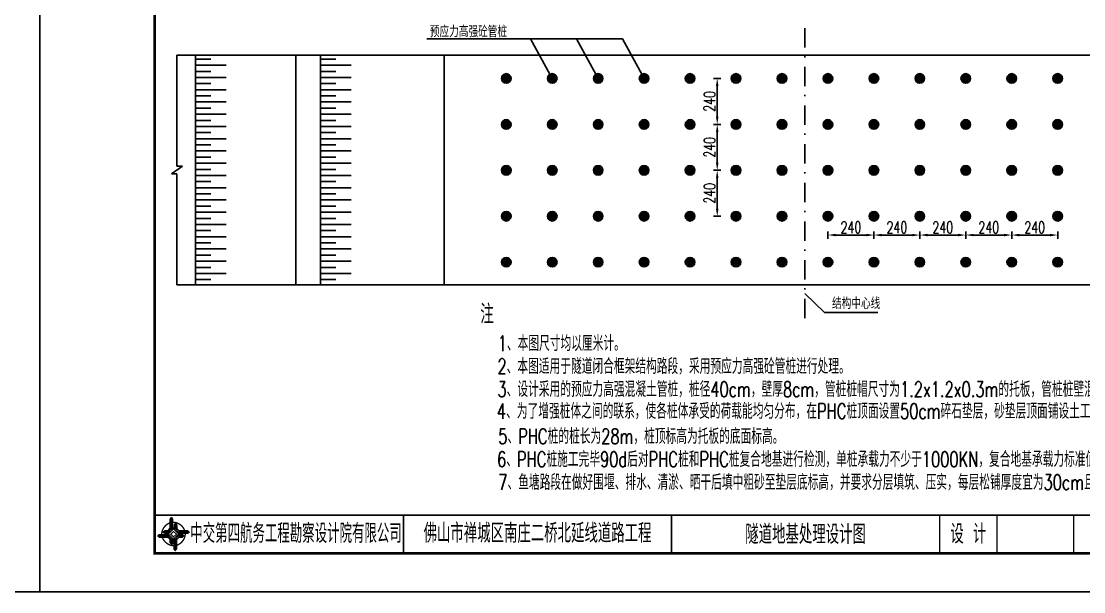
# Model space of a CAD drawing. Extents: x 216 to 1896, y 86 to 483.
# Drawn here: x 1471.2 to 1748.6, y 185.8 to 334.9 of the extents above; entities that cross this region are included whole.
import ezdxf
from ezdxf.enums import TextEntityAlignment as Align

# ---------------------------------------------------------------- set-up
doc = ezdxf.new("R2010")
doc.units = 0
doc.header["$LTSCALE"] = 5
doc.header["$MEASUREMENT"] = 0
doc.header["$PDMODE"] = 32
doc.header["$PDSIZE"] = 0.3
for name, pattern in [('DASHDOT', [1, 0.5, -0.25, 0, -0.25]), ('HIDDEN', [0.375, 0.25, -0.125]), ('RICAD_LTYPE1', [0])]:
    doc.linetypes.add(name, pattern=pattern)
doc.layers.get('0').update_dxf_attribs({"linetype": 'CONTINUOUS'})
doc.layers.get('DEFPOINTS').update_dxf_attribs({"linetype": 'RICAD_LTYPE1'})
for name, color, linetype in [('2', 2, 'HIDDEN'), ('图框', 7, 'CONTINUOUS'), ('尺寸标注', 4, 'CONTINUOUS'), ('文字', 7, 'CONTINUOUS'), ('次轮廓', 7, 'CONTINUOUS'), ('示坡线', 100, 'CONTINUOUS'), ('页码', 3, 'CONTINUOUS')]:
    doc.layers.add(name, color=color, linetype=linetype)
doc.styles.get("Standard").update_dxf_attribs({"font": 'simplex1.shx', "width": 0.7, "bigfont": 'hztxt.shx'})
doc.dimstyles.new('比例1：200', dxfattribs={"dimtxt": 3, "dimasz": 2, "dimexe": 1, "dimexo": 1, "dimgap": 0.5, "dimtad": 1, "dimlfac": 20, "dimzin": 13, "dimdsep": 46, "dimtxsty": 'Standard', "dimcen": -0.09, "dimclrd": 256, "dimclre": 256, "dimclrt": 7, "dimaunit": 1, "dimadec": 0, "dimazin": 0, "dimtfac": 0.0005, "dimtix": 1, "dimtmove": 2, "dimatfit": 3, "dimfxl": 0, "dimtolj": 1, "dimtzin": 13, "dimarcsym": 0})

# ---------------------------------------------------------------- blocks, each defined once
blk = doc.blocks.new('series')
at = {"width": 0.75}
for tag, height, p in [('页码', 4, (-35, -19)), ('图名', 5, (-220, -282)), ('图号', 5, (-20, -282))]:
    blk.add_attdef(tag, text='', height=height, dxfattribs=at).set_placement(p, align=Align.MIDDLE_CENTER)
blk = doc.blocks.new('tb')
at = {"lineweight": -3}
h = blk.add_hatch(color=256, dxfattribs=at)
h.paths.add_polyline_path([(-1.23, -0.13), (-3.78, -0.14), (-4.14, -0.41), (-1.4, -0.44), (-0.56, -1.24), (-0.54, -2.62), (-0.27, -2.2), (-0.26, -1.06)])
h.paths.add_polyline_path([(0.13, -1.08), (0.14, -3.86), (0.41, -4.26), (0.44, -1.24), (1.25, -0.43), (2.66, -0.43), (2.26, -0.16), (1.07, -0.15)])
h.paths.add_polyline_path([(1.08, 0.3), (3.62, 0.3), (4.02, 0.56), (1.25, 0.57), (0.43, 1.39), (0.43, 2.8), (0.16, 2.41), (0.15, 1.24)])
h.paths.add_polyline_path([(-0.28, 1.21), (-0.28, 3.99), (-0.56, 4.39), (-0.57, 1.41), (-1.38, 0.6), (-2.74, 0.56), (-2.33, 0.3), (-1.2, 0.29)])
for p, q in [((-0.56, 4.39), (-0.57, 1.41)), ((0.43, 2.8), (0.43, 1.39)), ((-1.38, 0.6), (-2.74, 0.56)), ((-0.57, 1.41), (-1.38, 0.6)), ((0.43, 1.39), (1.25, 0.57)), ((1.25, 0.57), (4.02, 0.56)), ((-4.14, -0.41), (-1.4, -0.44)), ((-1.4, -0.44), (-0.56, -1.24)), ((-0.56, -1.24), (-0.54, -2.62)), ((0.41, -4.26), (0.44, -1.24)), ((0.44, -1.24), (1.25, -0.43)), ((1.25, -0.43), (2.66, -0.43))]:
    blk.add_line(p, q, dxfattribs=at)
at = {"lineweight": -3, "const_width": 0.35, "flags": 128}
for points in [[(-0.9, 3.02, 0.324167), (-3.16, -0.14)], [(2.88, 0.92, 0.324403), (-0.24, 3.15)], [(0.75, -2.86, 0.325418), (3.02, 0.26)], [(-2.98, -0.76, 0.322976), (0.14, -2.98)]]:
    blk.add_lwpolyline(points, format="xyb", dxfattribs=at)
at = {"lineweight": -3, "flags": 128}
for points in [[(-0.9, 3.99), (-0.9, 1.58), (-1.53, 0.91), (-2.34, 0.91), (-2.74, 0.56), (-2.33, 0.3), (-1.2, 0.29), (-0.28, 1.21), (-0.28, 3.99), (-0.56, 4.39)], [(3.62, 0.92), (1.43, 0.92), (0.77, 1.54), (0.77, 2.38), (0.43, 2.8), (0.16, 2.41), (0.15, 1.24), (1.08, 0.3), (3.62, 0.3), (4.02, 0.56)], [(-0.04, 0.77), (0.68, 0.04), (-0.04, -0.69), (-0.77, 0.05)], [(-3.73, -0.76), (-1.54, -0.76), (-0.89, -1.39), (-0.89, -2.21), (-0.54, -2.62), (-0.27, -2.2), (-0.26, -1.06), (-1.23, -0.13), (-3.78, -0.14), (-4.14, -0.41)], [(0.75, -3.85), (0.75, -1.43), (1.4, -0.78), (2.26, -0.78), (2.66, -0.43), (2.26, -0.16), (1.07, -0.15), (0.13, -1.08), (0.14, -3.86), (0.41, -4.26)]]:
    blk.add_lwpolyline(points, close=True, dxfattribs=at)
blk = doc.blocks.new('*D94')
at = {"layer": 'DEFPOINTS', "color": 0}
for p in [(1717.83, 280.93), (1729.83, 280.93), (1729.83, 279.02)]:
    blk.add_point(p, dxfattribs=at)
at = {"layer": '尺寸标注', "lineweight": -2}
for p, q in [((1717.83, 279.93), (1717.83, 278.02)), ((1719.83, 279.02), (1727.83, 279.02)), ((1729.83, 279.93), (1729.83, 278.02))]:
    blk.add_line(p, q, dxfattribs=at)
at = {"layer": '尺寸标注'}
for points in [[(1719.83, 279.35), (1719.83, 278.69), (1717.83, 279.02)], [(1727.83, 279.35), (1727.83, 278.69), (1729.83, 279.02)]]:
    blk.add_solid(points, dxfattribs=at)
at = {"layer": '尺寸标注', "color": 7, "insert": (1723.83, 281.02), "char_height": 3, "attachment_point": 5}
blk.add_mtext('\\A1;240', dxfattribs=at)
blk = doc.blocks.new('*D95')
at = {"layer": 'DEFPOINTS', "color": 0}
for p in [(1729.83, 280.93), (1741.83, 280.93), (1741.83, 279.02)]:
    blk.add_point(p, dxfattribs=at)
at = {"layer": '尺寸标注', "lineweight": -2}
for p, q in [((1729.83, 279.93), (1729.83, 278.02)), ((1731.83, 279.02), (1739.83, 279.02)), ((1741.83, 279.93), (1741.83, 278.02))]:
    blk.add_line(p, q, dxfattribs=at)
at = {"layer": '尺寸标注'}
for points in [[(1731.83, 279.35), (1731.83, 278.69), (1729.83, 279.02)], [(1739.83, 279.35), (1739.83, 278.69), (1741.83, 279.02)]]:
    blk.add_solid(points, dxfattribs=at)
at = {"layer": '尺寸标注', "color": 7, "insert": (1735.83, 281.02), "char_height": 3, "attachment_point": 5}
blk.add_mtext('\\A1;240', dxfattribs=at)
blk = doc.blocks.new('*D96')
at = {"layer": 'DEFPOINTS', "color": 0}
for p in [(1681.83, 280.93), (1693.83, 280.93), (1693.83, 279.02)]:
    blk.add_point(p, dxfattribs=at)
at = {"layer": '尺寸标注', "lineweight": -2}
for p, q in [((1681.83, 279.93), (1681.83, 278.02)), ((1683.83, 279.02), (1691.83, 279.02)), ((1693.83, 279.93), (1693.83, 278.02))]:
    blk.add_line(p, q, dxfattribs=at)
at = {"layer": '尺寸标注'}
for points in [[(1683.83, 279.35), (1683.83, 278.69), (1681.83, 279.02)], [(1691.83, 279.35), (1691.83, 278.69), (1693.83, 279.02)]]:
    blk.add_solid(points, dxfattribs=at)
at = {"layer": '尺寸标注', "color": 7, "insert": (1687.83, 281.02), "char_height": 3, "attachment_point": 5}
blk.add_mtext('\\A1;240', dxfattribs=at)
blk = doc.blocks.new('*D97')
at = {"layer": 'DEFPOINTS', "color": 0}
for p in [(1693.83, 280.93), (1705.83, 280.93), (1705.83, 279.02)]:
    blk.add_point(p, dxfattribs=at)
at = {"layer": '尺寸标注', "lineweight": -2}
for p, q in [((1693.83, 279.93), (1693.83, 278.02)), ((1695.83, 279.02), (1703.83, 279.02)), ((1705.83, 279.93), (1705.83, 278.02))]:
    blk.add_line(p, q, dxfattribs=at)
at = {"layer": '尺寸标注'}
for points in [[(1695.83, 279.35), (1695.83, 278.69), (1693.83, 279.02)], [(1703.83, 279.35), (1703.83, 278.69), (1705.83, 279.02)]]:
    blk.add_solid(points, dxfattribs=at)
at = {"layer": '尺寸标注', "color": 7, "insert": (1699.83, 281.02), "char_height": 3, "attachment_point": 5}
blk.add_mtext('\\A1;240', dxfattribs=at)
blk = doc.blocks.new('*D93')
at = {"layer": 'DEFPOINTS', "color": 0}
for p in [(1705.83, 280.93), (1717.83, 280.93), (1717.83, 279.02)]:
    blk.add_point(p, dxfattribs=at)
at = {"layer": '尺寸标注', "lineweight": -2}
for p, q in [((1705.83, 279.93), (1705.83, 278.02)), ((1707.83, 279.02), (1715.83, 279.02)), ((1717.83, 279.93), (1717.83, 278.02))]:
    blk.add_line(p, q, dxfattribs=at)
at = {"layer": '尺寸标注'}
for points in [[(1707.83, 279.35), (1707.83, 278.69), (1705.83, 279.02)], [(1715.83, 279.35), (1715.83, 278.69), (1717.83, 279.02)]]:
    blk.add_solid(points, dxfattribs=at)
at = {"layer": '尺寸标注', "color": 7, "insert": (1711.83, 281.02), "char_height": 3, "attachment_point": 5}
blk.add_mtext('\\A1;240', dxfattribs=at)
blk = doc.blocks.new('*D98')
at = {"layer": 'DEFPOINTS', "color": 0}
for p in [(1654.83, 319.93), (1652.92, 307.93), (1654.83, 307.93)]:
    blk.add_point(p, dxfattribs=at)
at = {"layer": '尺寸标注', "lineweight": -2}
for p, q in [((1653.83, 319.93), (1651.92, 319.93)), ((1652.92, 317.93), (1652.92, 309.93)), ((1653.83, 307.93), (1651.92, 307.93))]:
    blk.add_line(p, q, dxfattribs=at)
at = {"layer": '尺寸标注'}
for points in [[(1652.58, 317.93), (1653.25, 317.93), (1652.92, 319.93)], [(1652.58, 309.93), (1653.25, 309.93), (1652.92, 307.93)]]:
    blk.add_solid(points, dxfattribs=at)
at = {"layer": '尺寸标注', "color": 7, "insert": (1650.92, 313.93), "char_height": 3, "attachment_point": 5, "rotation": 90}
blk.add_mtext('\\A1;240', dxfattribs=at)
blk = doc.blocks.new('*D99')
at = {"layer": 'DEFPOINTS', "color": 0}
for p in [(1654.83, 307.93), (1652.92, 295.93), (1654.83, 295.93)]:
    blk.add_point(p, dxfattribs=at)
at = {"layer": '尺寸标注', "lineweight": -2}
for p, q in [((1653.83, 307.93), (1651.92, 307.93)), ((1652.92, 305.93), (1652.92, 297.93)), ((1653.83, 295.93), (1651.92, 295.93))]:
    blk.add_line(p, q, dxfattribs=at)
at = {"layer": '尺寸标注'}
for points in [[(1652.58, 305.93), (1653.25, 305.93), (1652.92, 307.93)], [(1652.58, 297.93), (1653.25, 297.93), (1652.92, 295.93)]]:
    blk.add_solid(points, dxfattribs=at)
at = {"layer": '尺寸标注', "color": 7, "insert": (1650.92, 301.93), "char_height": 3, "attachment_point": 5, "rotation": 90}
blk.add_mtext('\\A1;240', dxfattribs=at)
blk = doc.blocks.new('*D100')
at = {"layer": 'DEFPOINTS', "color": 0}
for p in [(1654.83, 295.93), (1652.92, 283.93), (1654.83, 283.93)]:
    blk.add_point(p, dxfattribs=at)
at = {"layer": '尺寸标注', "lineweight": -2}
for p, q in [((1653.83, 295.93), (1651.92, 295.93)), ((1652.92, 293.93), (1652.92, 285.93)), ((1653.83, 283.93), (1651.92, 283.93))]:
    blk.add_line(p, q, dxfattribs=at)
at = {"layer": '尺寸标注'}
for points in [[(1652.58, 293.93), (1653.25, 293.93), (1652.92, 295.93)], [(1652.58, 285.93), (1653.25, 285.93), (1652.92, 283.93)]]:
    blk.add_solid(points, dxfattribs=at)
at = {"layer": '尺寸标注', "color": 7, "insert": (1650.92, 289.93), "char_height": 3, "attachment_point": 5, "rotation": 90}
blk.add_mtext('\\A1;240', dxfattribs=at)

msp = doc.modelspace()

# ---------------------------------------------------------------- hatches: boundary and pattern name
at = {"layer": '尺寸标注'}
h = msp.add_hatch(color=1, dxfattribs=at)
edge = h.paths.add_edge_path()
edge.add_arc((1597.82572, 319.93095), 1.25, 0, 360)
h = msp.add_hatch(color=1, dxfattribs=at)
edge = h.paths.add_edge_path()
edge.add_arc((1609.82572, 319.93095), 1.25, 0, 360)
h = msp.add_hatch(color=1, dxfattribs=at)
edge = h.paths.add_edge_path()
edge.add_arc((1621.82571, 319.93095), 1.25, 0, 360)
h = msp.add_hatch(color=1, dxfattribs=at)
edge = h.paths.add_edge_path()
edge.add_arc((1633.82571, 319.93095), 1.25, 0, 360)
h = msp.add_hatch(color=1, dxfattribs=at)
edge = h.paths.add_edge_path()
edge.add_arc((1645.8257, 319.93095), 1.25, 0, 360)
h = msp.add_hatch(color=1, dxfattribs=at)
edge = h.paths.add_edge_path()
edge.add_arc((1657.8257, 319.93095), 1.25, 0, 360)
h = msp.add_hatch(color=1, dxfattribs=at)
edge = h.paths.add_edge_path()
edge.add_arc((1669.8257, 319.93095), 1.25, 0, 360)
h = msp.add_hatch(color=1, dxfattribs=at)
edge = h.paths.add_edge_path()
edge.add_arc((1681.82569, 319.93095), 1.25, 0, 360)
h = msp.add_hatch(color=1, dxfattribs=at)
edge = h.paths.add_edge_path()
edge.add_arc((1693.82738, 319.93095), 1.25, 0, 360)
h = msp.add_hatch(color=1, dxfattribs=at)
edge = h.paths.add_edge_path()
edge.add_arc((1705.82737, 319.93095), 1.25, 0, 360)
h = msp.add_hatch(color=1, dxfattribs=at)
edge = h.paths.add_edge_path()
edge.add_arc((1717.82737, 319.93095), 1.25, 0, 360)
h = msp.add_hatch(color=1, dxfattribs=at)
edge = h.paths.add_edge_path()
edge.add_arc((1729.82737, 319.93095), 1.25, 0, 360)
h = msp.add_hatch(color=1, dxfattribs=at)
edge = h.paths.add_edge_path()
edge.add_arc((1741.82736, 319.93095), 1.25, 0, 360)
h = msp.add_hatch(color=1, dxfattribs=at)
edge = h.paths.add_edge_path()
edge.add_arc((1597.82572, 307.93095), 1.25, 0, 360)
h = msp.add_hatch(color=1, dxfattribs=at)
edge = h.paths.add_edge_path()
edge.add_arc((1609.82572, 307.93095), 1.25, 0, 360)
h = msp.add_hatch(color=1, dxfattribs=at)
edge = h.paths.add_edge_path()
edge.add_arc((1621.82571, 307.93095), 1.25, 0, 360)
h = msp.add_hatch(color=1, dxfattribs=at)
edge = h.paths.add_edge_path()
edge.add_arc((1633.82571, 307.93095), 1.25, 0, 360)
h = msp.add_hatch(color=1, dxfattribs=at)
edge = h.paths.add_edge_path()
edge.add_arc((1645.8257, 307.93095), 1.25, 0, 360)
h = msp.add_hatch(color=1, dxfattribs=at)
edge = h.paths.add_edge_path()
edge.add_arc((1657.8257, 307.93095), 1.25, 0, 360)
h = msp.add_hatch(color=1, dxfattribs=at)
edge = h.paths.add_edge_path()
edge.add_arc((1669.8257, 307.93095), 1.25, 0, 360)
h = msp.add_hatch(color=1, dxfattribs=at)
edge = h.paths.add_edge_path()
edge.add_arc((1681.82569, 307.93095), 1.25, 0, 360)
h = msp.add_hatch(color=1, dxfattribs=at)
edge = h.paths.add_edge_path()
edge.add_arc((1693.82738, 307.93095), 1.25, 0, 360)
h = msp.add_hatch(color=1, dxfattribs=at)
edge = h.paths.add_edge_path()
edge.add_arc((1705.82737, 307.93095), 1.25, 0, 360)
h = msp.add_hatch(color=1, dxfattribs=at)
edge = h.paths.add_edge_path()
edge.add_arc((1717.82737, 307.93095), 1.25, 0, 360)
h = msp.add_hatch(color=1, dxfattribs=at)
edge = h.paths.add_edge_path()
edge.add_arc((1729.82737, 307.93095), 1.25, 0, 360)
h = msp.add_hatch(color=1, dxfattribs=at)
edge = h.paths.add_edge_path()
edge.add_arc((1741.82736, 307.93095), 1.25, 0, 360)
h = msp.add_hatch(color=1, dxfattribs=at)
edge = h.paths.add_edge_path()
edge.add_arc((1597.82572, 295.93095), 1.25, 0, 360)
h = msp.add_hatch(color=1, dxfattribs=at)
edge = h.paths.add_edge_path()
edge.add_arc((1609.82572, 295.93095), 1.25, 0, 360)
h = msp.add_hatch(color=1, dxfattribs=at)
edge = h.paths.add_edge_path()
edge.add_arc((1621.82571, 295.93095), 1.25, 0, 360)
h = msp.add_hatch(color=1, dxfattribs=at)
edge = h.paths.add_edge_path()
edge.add_arc((1633.82571, 295.93095), 1.25, 0, 360)
h = msp.add_hatch(color=1, dxfattribs=at)
edge = h.paths.add_edge_path()
edge.add_arc((1645.8257, 295.93095), 1.25, 0, 360)
h = msp.add_hatch(color=1, dxfattribs=at)
edge = h.paths.add_edge_path()
edge.add_arc((1657.8257, 295.93095), 1.25, 0, 360)
h = msp.add_hatch(color=1, dxfattribs=at)
edge = h.paths.add_edge_path()
edge.add_arc((1669.8257, 295.93095), 1.25, 0, 360)
h = msp.add_hatch(color=1, dxfattribs=at)
edge = h.paths.add_edge_path()
edge.add_arc((1681.82569, 295.93095), 1.25, 0, 360)
h = msp.add_hatch(color=1, dxfattribs=at)
edge = h.paths.add_edge_path()
edge.add_arc((1693.82738, 295.93095), 1.25, 0, 360)
h = msp.add_hatch(color=1, dxfattribs=at)
edge = h.paths.add_edge_path()
edge.add_arc((1705.82737, 295.93095), 1.25, 0, 360)
h = msp.add_hatch(color=1, dxfattribs=at)
edge = h.paths.add_edge_path()
edge.add_arc((1717.82737, 295.93095), 1.25, 0, 360)
h = msp.add_hatch(color=1, dxfattribs=at)
edge = h.paths.add_edge_path()
edge.add_arc((1729.82737, 295.93095), 1.25, 0, 360)
h = msp.add_hatch(color=1, dxfattribs=at)
edge = h.paths.add_edge_path()
edge.add_arc((1741.82736, 295.93095), 1.25, 0, 360)
h = msp.add_hatch(color=1, dxfattribs=at)
edge = h.paths.add_edge_path()
edge.add_arc((1597.82572, 283.93095), 1.25, 0, 360)
h = msp.add_hatch(color=1, dxfattribs=at)
edge = h.paths.add_edge_path()
edge.add_arc((1609.82572, 283.93095), 1.25, 0, 360)
h = msp.add_hatch(color=1, dxfattribs=at)
edge = h.paths.add_edge_path()
edge.add_arc((1621.82571, 283.93095), 1.25, 0, 360)
h = msp.add_hatch(color=1, dxfattribs=at)
edge = h.paths.add_edge_path()
edge.add_arc((1633.82571, 283.93095), 1.25, 0, 360)
h = msp.add_hatch(color=1, dxfattribs=at)
edge = h.paths.add_edge_path()
edge.add_arc((1645.8257, 283.93095), 1.25, 0, 360)
h = msp.add_hatch(color=1, dxfattribs=at)
edge = h.paths.add_edge_path()
edge.add_arc((1657.8257, 283.93095), 1.25, 0, 360)
h = msp.add_hatch(color=1, dxfattribs=at)
edge = h.paths.add_edge_path()
edge.add_arc((1669.8257, 283.93095), 1.25, 0, 360)
h = msp.add_hatch(color=1, dxfattribs=at)
edge = h.paths.add_edge_path()
edge.add_arc((1681.82569, 283.93095), 1.25, 0, 360)
h = msp.add_hatch(color=1, dxfattribs=at)
edge = h.paths.add_edge_path()
edge.add_arc((1693.82738, 283.93095), 1.25, 0, 360)
h = msp.add_hatch(color=1, dxfattribs=at)
edge = h.paths.add_edge_path()
edge.add_arc((1705.82737, 283.93095), 1.25, 0, 360)
h = msp.add_hatch(color=1, dxfattribs=at)
edge = h.paths.add_edge_path()
edge.add_arc((1717.82737, 283.93095), 1.25, 0, 360)
h = msp.add_hatch(color=1, dxfattribs=at)
edge = h.paths.add_edge_path()
edge.add_arc((1729.82737, 283.93095), 1.25, 0, 360)
h = msp.add_hatch(color=1, dxfattribs=at)
edge = h.paths.add_edge_path()
edge.add_arc((1741.82736, 283.93095), 1.25, 0, 360)
h = msp.add_hatch(color=1, dxfattribs=at)
edge = h.paths.add_edge_path()
edge.add_arc((1597.82572, 271.93095), 1.25, 0, 360)
h = msp.add_hatch(color=1, dxfattribs=at)
edge = h.paths.add_edge_path()
edge.add_arc((1609.82572, 271.93095), 1.25, 0, 360)
h = msp.add_hatch(color=1, dxfattribs=at)
edge = h.paths.add_edge_path()
edge.add_arc((1621.82571, 271.93095), 1.25, 0, 360)
h = msp.add_hatch(color=1, dxfattribs=at)
edge = h.paths.add_edge_path()
edge.add_arc((1633.82571, 271.93095), 1.25, 0, 360)
h = msp.add_hatch(color=1, dxfattribs=at)
edge = h.paths.add_edge_path()
edge.add_arc((1645.8257, 271.93095), 1.25, 0, 360)
h = msp.add_hatch(color=1, dxfattribs=at)
edge = h.paths.add_edge_path()
edge.add_arc((1657.8257, 271.93095), 1.25, 0, 360)
h = msp.add_hatch(color=1, dxfattribs=at)
edge = h.paths.add_edge_path()
edge.add_arc((1669.8257, 271.93095), 1.25, 0, 360)
h = msp.add_hatch(color=1, dxfattribs=at)
edge = h.paths.add_edge_path()
edge.add_arc((1681.82569, 271.93095), 1.25, 0, 360)
h = msp.add_hatch(color=1, dxfattribs=at)
edge = h.paths.add_edge_path()
edge.add_arc((1693.82738, 271.93095), 1.25, 0, 360)
h = msp.add_hatch(color=1, dxfattribs=at)
edge = h.paths.add_edge_path()
edge.add_arc((1705.82737, 271.93095), 1.25, 0, 360)
h = msp.add_hatch(color=1, dxfattribs=at)
edge = h.paths.add_edge_path()
edge.add_arc((1717.82737, 271.93095), 1.25, 0, 360)
h = msp.add_hatch(color=1, dxfattribs=at)
edge = h.paths.add_edge_path()
edge.add_arc((1729.82737, 271.93095), 1.25, 0, 360)
h = msp.add_hatch(color=1, dxfattribs=at)
edge = h.paths.add_edge_path()
edge.add_arc((1741.82736, 271.93095), 1.25, 0, 360)

# ---------------------------------------------------------------- linework, layer by layer
at = {"color": 2}
for p, q in [((1628.17607, 330.27214), (1577.09663, 330.27214)), ((1604.17607, 330.27214), (1609.82572, 319.93095)), ((1616.17607, 330.27214), (1621.82571, 319.93095)), ((1628.17607, 330.27214), (1633.82571, 319.93095)), ((1680.94843, 258.81393), (1675.82521, 263.76818)), ((1694.88417, 258.81393), (1680.94843, 258.81393))]:
    msp.add_line(p, q, dxfattribs=at)
for points in [[(1475.99162, 185.83595), (1475.99162, 482.83595), (1055.99162, 482.83595), (1055.99162, 185.83595)], [(1895.99162, 185.83595), (1895.99162, 482.83595), (1475.99162, 482.83595), (1475.99162, 185.83595)]]:
    msp.add_lwpolyline(points, close=True)
at = {"layer": '2', "linetype": 'DASHDOT', "ltscale": 2}
msp.add_line((1675.82226, 333.04096), (1675.82226, 256.90405), dxfattribs=at)
at = {"layer": '图框'}
for points, const_width in [([(1885.99162, 472.83595), (1505.99162, 472.83595), (1505.99162, 195.83595), (1885.99162, 195.83595), (1885.99162, 472.83595)], 0.7), ([(1505.99162, 205.83595), (1885.99162, 205.83595)], 0.4), ([(1570.99162, 205.83595), (1570.99162, 195.83595)], 0.4), ([(1640.99162, 195.83595), (1640.99162, 205.83595)], 0.4), ([(1710.99162, 195.83595), (1710.99162, 205.83595)], 0.4), ([(1725.99162, 195.83595), (1725.99162, 205.83595)], 0.4), ([(1745.99162, 195.83595), (1745.99162, 205.83595)], 0.4)]:
    msp.add_lwpolyline(points, dxfattribs=dict(at, const_width=const_width))
at = {"layer": '次轮廓'}
for centre in [(1597.82572, 319.93095), (1609.82572, 319.93095), (1621.82571, 319.93095), (1633.82571, 319.93095), (1645.8257, 319.93095), (1657.8257, 319.93095), (1669.8257, 319.93095), (1681.82569, 319.93095), (1693.82738, 319.93095), (1705.82737, 319.93095), (1717.82737, 319.93095), (1729.82737, 319.93095), (1741.82736, 319.93095), (1597.82572, 307.93095), (1609.82572, 307.93095), (1621.82571, 307.93095), (1633.82571, 307.93095), (1645.8257, 307.93095), (1657.8257, 307.93095), (1669.8257, 307.93095), (1681.82569, 307.93095), (1693.82738, 307.93095), (1705.82737, 307.93095), (1717.82737, 307.93095), (1729.82737, 307.93095), (1741.82736, 307.93095), (1597.82572, 295.93095), (1609.82572, 295.93095), (1621.82571, 295.93095), (1633.82571, 295.93095), (1645.8257, 295.93095), (1657.8257, 295.93095), (1669.8257, 295.93095), (1681.82569, 295.93095), (1693.82738, 295.93095), (1705.82737, 295.93095), (1717.82737, 295.93095), (1729.82737, 295.93095), (1741.82736, 295.93095), (1597.82572, 283.93095), (1609.82572, 283.93095), (1621.82571, 283.93095), (1633.82571, 283.93095), (1645.8257, 283.93095), (1657.8257, 283.93095), (1669.8257, 283.93095), (1681.82569, 283.93095), (1693.82738, 283.93095), (1705.82737, 283.93095), (1717.82737, 283.93095), (1729.82737, 283.93095), (1741.82736, 283.93095), (1597.82572, 271.93095), (1609.82572, 271.93095), (1621.82571, 271.93095), (1633.82571, 271.93095), (1645.8257, 271.93095), (1657.8257, 271.93095), (1669.8257, 271.93095), (1681.82569, 271.93095), (1693.82738, 271.93095), (1705.82737, 271.93095), (1717.82737, 271.93095), (1729.82737, 271.93095), (1741.82736, 271.93095)]:
    msp.add_circle(centre, 1.25, dxfattribs=at)
at = {"layer": '示坡线'}
for p, q in [((1516.67526, 324.98213), (1520.67526, 324.98213)), ((1542.90026, 326.00929), (1542.90026, 266.00929)), ((1549.30679, 324.98213), (1553.30679, 324.98213)), ((1581.58759, 326.00929), (1581.58759, 266.00929)), ((1516.67526, 323.38213), (1524.67526, 323.38213)), ((1549.30679, 323.38213), (1557.30679, 323.38213)), ((1516.67526, 321.78213), (1520.67526, 321.78213)), ((1516.67526, 320.18213), (1524.67526, 320.18213)), ((1549.30679, 321.78213), (1553.30679, 321.78213)), ((1549.30679, 320.18213), (1557.30679, 320.18213)), ((1516.67526, 318.58213), (1520.67526, 318.58213)), ((1516.67526, 316.98213), (1524.67526, 316.98213)), ((1549.30679, 318.58213), (1553.30679, 318.58213)), ((1549.30679, 316.98213), (1557.30679, 316.98213)), ((1516.67526, 315.38213), (1520.67526, 315.38213)), ((1516.67526, 313.78213), (1524.67526, 313.78213)), ((1549.30679, 315.38213), (1553.30679, 315.38213)), ((1549.30679, 313.78213), (1557.30679, 313.78213)), ((1516.67526, 312.18213), (1520.67526, 312.18213)), ((1549.30679, 312.18213), (1553.30679, 312.18213)), ((1516.67526, 310.58213), (1524.67526, 310.58213)), ((1516.67526, 308.98213), (1520.67526, 308.98213)), ((1549.30679, 310.58213), (1557.30679, 310.58213)), ((1549.30679, 308.98213), (1553.30679, 308.98213)), ((1516.67526, 307.38213), (1524.67526, 307.38213)), ((1516.67526, 305.78213), (1520.67526, 305.78213)), ((1549.30679, 307.38213), (1557.30679, 307.38213)), ((1549.30679, 305.78213), (1553.30679, 305.78213)), ((1516.67526, 304.18213), (1524.67526, 304.18213)), ((1516.67526, 302.58213), (1520.67526, 302.58213)), ((1549.30679, 304.18213), (1557.30679, 304.18213)), ((1549.30679, 302.58213), (1553.30679, 302.58213)), ((1516.67526, 300.98213), (1524.67526, 300.98213)), ((1549.30679, 300.98213), (1557.30679, 300.98213)), ((1516.67526, 299.38213), (1520.67526, 299.38213)), ((1516.67526, 297.78213), (1524.67526, 297.78213)), ((1549.30679, 299.38213), (1553.30679, 299.38213)), ((1549.30679, 297.78213), (1557.30679, 297.78213)), ((1516.67526, 296.18213), (1520.67526, 296.18213)), ((1516.67526, 294.58213), (1524.67526, 294.58213)), ((1549.30679, 296.18213), (1553.30679, 296.18213)), ((1549.30679, 294.58213), (1557.30679, 294.58213)), ((1516.67526, 292.98213), (1520.67526, 292.98213)), ((1516.67526, 291.38213), (1524.67526, 291.38213)), ((1549.30679, 292.98213), (1553.30679, 292.98213)), ((1549.30679, 291.38213), (1557.30679, 291.38213)), ((1516.67526, 289.78213), (1520.67526, 289.78213)), ((1549.30679, 289.78213), (1553.30679, 289.78213)), ((1516.67526, 288.18213), (1524.67526, 288.18213)), ((1516.67526, 286.58213), (1520.67526, 286.58213)), ((1549.30679, 288.18213), (1557.30679, 288.18213)), ((1549.30679, 286.58213), (1553.30679, 286.58213)), ((1516.67526, 284.98213), (1524.67526, 284.98213)), ((1516.67526, 283.38213), (1520.67526, 283.38213)), ((1549.30679, 284.98213), (1557.30679, 284.98213)), ((1549.30679, 283.38213), (1553.30679, 283.38213)), ((1516.67526, 281.78213), (1524.67526, 281.78213)), ((1549.30679, 281.78213), (1557.30679, 281.78213)), ((1516.67526, 280.18213), (1520.67526, 280.18213)), ((1516.67526, 278.58213), (1524.67526, 278.58213)), ((1549.30679, 280.18213), (1553.30679, 280.18213)), ((1549.30679, 278.58213), (1557.30679, 278.58213)), ((1516.67526, 276.98213), (1520.67526, 276.98213)), ((1516.67526, 275.38213), (1524.67526, 275.38213)), ((1549.30679, 276.98213), (1553.30679, 276.98213)), ((1549.30679, 275.38213), (1557.30679, 275.38213)), ((1516.67526, 273.78213), (1520.67526, 273.78213)), ((1516.67526, 272.18213), (1524.67526, 272.18213)), ((1549.30679, 273.78213), (1553.30679, 273.78213)), ((1549.30679, 272.18213), (1557.30679, 272.18213)), ((1516.67526, 270.58213), (1520.67526, 270.58213)), ((1549.30679, 270.58213), (1553.30679, 270.58213)), ((1516.67526, 268.98213), (1524.67526, 268.98213)), ((1516.67526, 267.38213), (1520.67526, 267.38213)), ((1549.30679, 268.98213), (1557.30679, 268.98213)), ((1549.30679, 267.38213), (1553.30679, 267.38213))]:
    msp.add_line(p, q, dxfattribs=at)
at = {"layer": '页码', "color": 3}
for p, q in [((1511.83874, 326.00929), (1880.47277, 326.00929)), ((1511.83874, 326.00929), (1511.83874, 297.00929)), ((1516.67526, 326.00929), (1516.67526, 266.00929)), ((1549.30679, 326.00929), (1549.30679, 266.00929)), ((1510.43822, 295.00929), (1513.23926, 297.00929)), ((1511.83874, 297.00929), (1513.23926, 297.00929)), ((1511.83874, 295.00929), (1510.43822, 295.00929)), ((1511.83874, 295.00929), (1511.83874, 266.00929)), ((1511.83874, 266.00929), (1880.47277, 266.00929))]:
    msp.add_line(p, q, dxfattribs=at)

# ---------------------------------------------------------------- block references
at = {"layer": '图框'}
ref = msp.add_blockref('series', (1895.99162, 482.83595), dxfattribs=at)
ref.add_attrib('页码', '第  4  页     共  4  页', dxfattribs={"layer": '0', "height": 4, "width": 0.7}).set_placement((1860.99162, 463.83595), align=Align.MIDDLE_CENTER)
ref.add_attrib('图名', '隧道地基处理设计图', dxfattribs={"layer": '0', "height": 5, "width": 0.7}).set_placement((1675.99162, 200.83595), align=Align.MIDDLE_CENTER)
ref.add_attrib('图号', 'S5-5-4', dxfattribs={"layer": '0', "height": 5, "width": 0.7}).set_placement((1875.99162, 200.83595), align=Align.MIDDLE_CENTER)
at = {"layer": '图框', "lineweight": -3}
msp.add_blockref('tb', (1510.98735, 200.84129), dxfattribs=at)

# ---------------------------------------------------------------- texts
at = {"width": 0.7}
msp.add_text('预应力高强砼管桩', height=3, dxfattribs=at).set_placement((1577.87288, 332.19227), align=Align.MIDDLE_LEFT)
at = {"color": 7, "width": 0.7}
msp.add_text('注', height=5, dxfattribs=at).set_placement((1591.047, 255.87695))
at = {"layer": '图框'}
for s, width, p in [('中交第四航务工程勘察设计院有限公司', 0.65, (1542.92246, 201.08439)), ('佛山市禅城区南庄二桥北延线道路工程', 0.7, (1605.99162, 201.15065)), ('设 计', 0.7, (1718.49238, 200.93054))]:
    msp.add_text(s, height=5, dxfattribs=dict(at, width=width)).set_placement(p, align=Align.MIDDLE_CENTER)
at = {"layer": '尺寸标注', "color": 7, "linetype": 'Continuous', "width": 0.7}
for s, p in [('1、本图尺寸均以厘米计。', (1595.59789, 248.72941)), ('2、本图适用于隧道闭合框架结构路段，采用预应力高强砼管桩进行处理。', (1595.53083, 242.72941)), ('3、设计采用的预应力高强混凝土管桩，桩径40cm，壁厚8cm，管桩桩帽尺寸为1.2x1.2x0.3m的托板，管桩桩壁混凝土采用C80混凝土，路段桩的中心间距为2.4m。', (1595.52683, 236.72941)), ('4、为了增强桩体之间的联系，使各桩体承受的荷载能均匀分布，在PHC桩顶面设置50cm碎石垫层，砂垫层顶面铺设土工格栅。', (1595.38878, 231.02072)), ('5、PHC桩的桩长为28m，桩顶标高为托板的底面标高。', (1595.73994, 224.4381)), ('6、PHC桩施工完毕90d后对PHC桩和PHC桩复合地基进行检测，单桩承载力不少于1000KN，复合地基承载力标准值不少于220KPa。', (1595.4348, 218.4381)), ('7、鱼塘路段在做好围堰、排水、清淤、晒干后填中粗砂至垫层底标高，并要求分层填筑、压实，每层松铺厚度宜为30cm且压实度须达到90%%%以上，以及做好防护排水。', (1595.73994, 212.4381))]:
    msp.add_text(s, height=4, dxfattribs=at).set_placement(p)
at = {"layer": '文字', "width": 0.7}
msp.add_text('结构中心线', height=3, dxfattribs=at).set_placement((1682.89671, 261.18587), align=Align.MIDDLE_LEFT)

# ---------------------------------------------------------------- dimensions: what is measured, and where the dimension line sits
at = {"layer": '尺寸标注'}
for base, p1, p2, picture, middle in [((1652.91522, 307.93095), (1654.8257, 319.93095), (1654.8257, 307.93095), '*D98', (1650.91522, 313.93095)), ((1652.91522, 295.93095), (1654.8257, 307.93095), (1654.8257, 295.93095), '*D99', (1650.91522, 301.93095)), ((1652.91522, 283.93095), (1654.8257, 295.93095), (1654.8257, 283.93095), '*D100', (1650.91522, 289.93095))]:
    dim = msp.add_linear_dim(base=base, p1=p1, p2=p2, angle=270, dimstyle='比例1：200', override={"dimtxsty": 'Standard'}, dxfattribs=at)
    dim.commit()
    dim.dimension.update_dxf_attribs({"geometry": picture, "text_midpoint": middle})
for base, p1, p2, picture, middle in [((1693.82737, 279.02047), (1681.82737, 280.93095), (1693.82737, 280.93095), '*D96', (1687.82737, 281.02047)), ((1705.82737, 279.02047), (1693.82737, 280.93095), (1705.82737, 280.93095), '*D97', (1699.82737, 281.02047)), ((1717.82737, 279.02047), (1705.82737, 280.93095), (1717.82737, 280.93095), '*D93', (1711.82737, 281.02047)), ((1729.82737, 279.02047), (1717.82737, 280.93095), (1729.82737, 280.93095), '*D94', (1723.82737, 281.02047)), ((1741.82737, 279.02047), (1729.82737, 280.93095), (1741.82737, 280.93095), '*D95', (1735.82737, 281.02047))]:
    dim = msp.add_linear_dim(base=base, p1=p1, p2=p2, dimstyle='比例1：200', override={"dimtxsty": 'Standard'}, dxfattribs=at)
    dim.commit()
    dim.dimension.update_dxf_attribs({"geometry": picture, "text_midpoint": middle})

doc.saveas('drawing.dxf')
